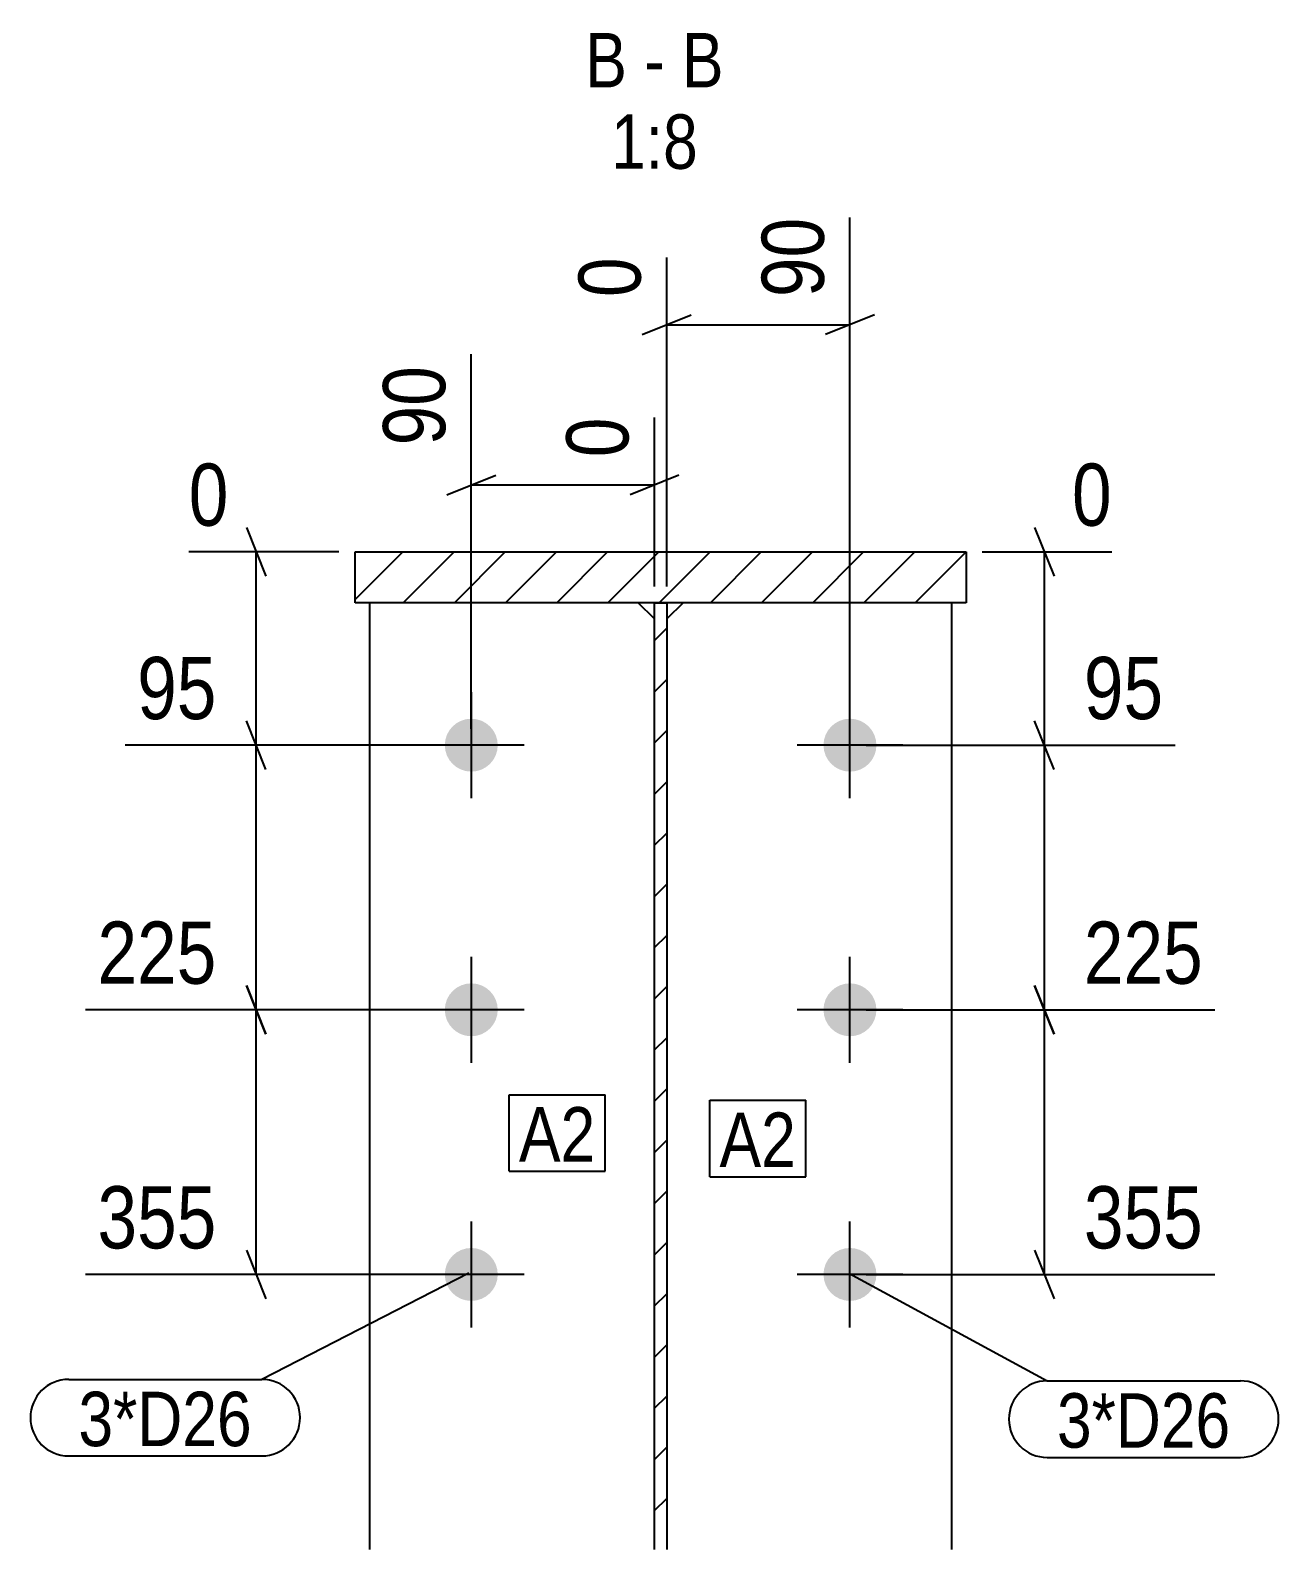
# Model space of a CAD drawing. Header units: millimetres. Extents: x 64 to 141609, y 8 to 4053.
# Drawn here: x 68997 to 69610, y 32 to 778 of the extents above; entities that cross this region are included whole.
import ezdxf

# ---------------------------------------------------------------- set-up
doc = ezdxf.new("R2010")
doc.units = ezdxf.units.MM
doc.linetypes.add('DXK_LINE_DOT2', pattern=[3.9198, 1.9599, -1.9599])
for name, color, linetype in [('MÅLSÆTNING', 7, 'Continuous'), ('STÅL', 7, 'Continuous'), ('TEKST', 7, 'Continuous')]:
    doc.layers.add(name, color=color, linetype=linetype)
doc.styles.add('Arial Narrow', font='ARIALN.TTF', dxfattribs={"height": 0.2})

msp = doc.modelspace()

# ---------------------------------------------------------------- hatches: boundary and pattern name
at = {"layer": 'STÅL', "linetype": 'Continuous'}
h = msp.add_hatch(dxfattribs=at)
h.set_pattern_fill('', scale=5.6, style=0, pattern_type=0)
h.set_pattern_definition([(45, (69456.148, 522.18), (-12.5724, 12.5724), [])])
h.paths.add_polyline_path([(69456.15, 497.18), (69456.15, 522.18), (69156.15, 522.18), (69156.15, 497.18)])
h = msp.add_hatch(dxfattribs=at)
h.set_pattern_fill('', scale=5.6, style=0, pattern_type=0)
h.set_pattern_definition([(45, (69309.148, 32), (-12.57236, 12.57236), [])])
h.paths.add_polyline_path([(69303.15, 32), (69309.15, 32), (69309.15, 497.18), (69303.15, 497.18)])
for points in [[(69213.15, 414.18, -1), (69213.15, 440.18, -1)], [(69399.15, 414.18, -1), (69399.15, 440.18, -1)], [(69213.15, 284.18, -1), (69213.15, 310.18, -1)], [(69399.15, 284.18, -1), (69399.15, 310.18, -1)], [(69213.15, 154.18, -1), (69213.15, 180.18, -1)], [(69399.15, 154.18, -1), (69399.15, 180.18, -1)]]:
    msp.add_hatch(color=96, dxfattribs=at).paths.add_polyline_path(points)

# ---------------------------------------------------------------- linework, layer by layer
at = {"layer": 'MÅLSÆTNING', "color": 7, "linetype": 'Continuous'}
for p, q in [((69399.15, 435.18), (69399.15, 686.32)), ((69309.15, 505.18), (69309.15, 666.82)), ((69297.15, 628.92), (69321.15, 638.52)), ((69411.15, 638.52), (69387.15, 628.92)), ((69309.15, 633.72), (69399.15, 633.72)), ((69213.15, 435.18), (69213.15, 619.28)), ((69303.15, 505.18), (69303.15, 588.12)), ((69201.15, 550.22), (69225.15, 559.82)), ((69315.15, 559.82), (69291.15, 550.22)), ((69213.15, 555.02), (69303.15, 555.02)), ((69102.68, 534.18), (69112.28, 510.18)), ((69489.82, 534.18), (69499.42, 510.18)), ((69148.15, 522.18), (69074.38, 522.18)), ((69107.48, 427.18), (69107.48, 522.18)), ((69464.15, 522.18), (69527.72, 522.18)), ((69494.62, 427.18), (69494.62, 522.18)), ((69112.28, 415.18), (69102.68, 439.18)), ((69112.28, 415.18), (69102.68, 439.18)), ((69499.42, 415.18), (69489.82, 439.18)), ((69499.42, 415.18), (69489.82, 439.18)), ((69205.15, 427.18), (69043.22, 427.18)), ((69205.15, 427.18), (69043.22, 427.18)), ((69107.48, 297.18), (69107.48, 427.18)), ((69407.15, 427.18), (69558.88, 427.18)), ((69407.15, 427.18), (69558.88, 427.18)), ((69494.62, 297.18), (69494.62, 427.18)), ((69112.28, 285.18), (69102.68, 309.18)), ((69102.68, 309.18), (69112.28, 285.18)), ((69489.82, 309.18), (69499.42, 285.18)), ((69499.42, 285.18), (69489.82, 309.18)), ((69205.15, 297.18), (69023.72, 297.18)), ((69205.15, 297.18), (69023.72, 297.18)), ((69107.48, 167.18), (69107.48, 297.18)), ((69407.15, 297.18), (69578.38, 297.18)), ((69407.15, 297.18), (69578.38, 297.18)), ((69494.62, 167.18), (69494.62, 297.18)), ((69102.68, 179.18), (69112.28, 155.18)), ((69489.82, 179.18), (69499.42, 155.18)), ((69205.15, 167.18), (69023.72, 167.18)), ((69407.15, 167.18), (69578.38, 167.18))]:
    msp.add_line(p, q, dxfattribs=at)
at = {"layer": 'STÅL', "color": 2, "linetype": 'Continuous'}
for p, q in [((69156.15, 497.18), (69156.15, 522.18)), ((69156.15, 522.18), (69456.15, 522.18)), ((69456.15, 522.18), (69456.15, 497.18)), ((69456.15, 497.18), (69156.15, 497.18)), ((69163.15, 497.18), (69163.15, 32)), ((69303.15, 489.18), (69295.15, 497.18)), ((69303.15, 497.18), (69309.15, 497.18)), ((69303.15, 32), (69303.15, 497.18)), ((69309.15, 497.18), (69309.15, 32)), ((69317.15, 497.18), (69309.15, 489.18)), ((69449.15, 32), (69449.15, 497.18))]:
    msp.add_line(p, q, dxfattribs=at)
at = {"layer": 'STÅL', "color": 7, "linetype": 'DXK_LINE_DOT2'}
for p, q in [((69295.15, 497.18), (69163.15, 497.18)), ((69449.15, 497.18), (69317.15, 497.18)), ((69303.15, 32), (69303.15, 489.18)), ((69309.15, 489.18), (69309.15, 32))]:
    msp.add_line(p, q, dxfattribs=at)
at = {"layer": 'STÅL', "color": 96, "linetype": 'Continuous'}
for p, q in [((69213.15, 453.18), (69213.15, 401.18)), ((69399.15, 401.18), (69399.15, 453.18)), ((69239.15, 427.18), (69187.15, 427.18)), ((69425.15, 427.18), (69373.15, 427.18)), ((69213.15, 323.18), (69213.15, 271.18)), ((69399.15, 271.18), (69399.15, 323.18)), ((69239.15, 297.18), (69187.15, 297.18)), ((69425.15, 297.18), (69373.15, 297.18)), ((69213.15, 193.18), (69213.15, 141.18)), ((69399.15, 141.18), (69399.15, 193.18)), ((69239.15, 167.18), (69187.15, 167.18)), ((69425.15, 167.18), (69373.15, 167.18))]:
    msp.add_line(p, q, dxfattribs=at)
at = {"layer": 'TEKST', "color": 7, "linetype": 'Continuous'}
for p, q in [((69231.78, 255.44), (69278.9, 255.44)), ((69231.78, 217.84), (69231.78, 255.44)), ((69278.9, 217.84), (69278.9, 255.44)), ((69330.29, 252.78), (69377.41, 252.78)), ((69330.29, 215.18), (69330.29, 252.78)), ((69377.41, 215.18), (69377.41, 252.78)), ((69231.78, 217.84), (69278.9, 217.84)), ((69330.29, 215.18), (69377.41, 215.18)), ((69211.89, 167.76), (69110.25, 115.63)), ((69398.52, 167.75), (69496.03, 114.89)), ((69015.4, 115.63), (69110.25, 115.63)), ((69496.03, 114.89), (69590.89, 114.89)), ((69015.4, 78.03), (69110.25, 78.03)), ((69496.03, 77.29), (69590.89, 77.29))]:
    msp.add_line(p, q, dxfattribs=at)
for centre, start, end in [((69015.4, 96.83), 90, 270), ((69110.25, 96.83), 270, 90), ((69496.03, 96.09), 90, 270), ((69590.89, 96.09), 270, 90)]:
    msp.add_arc(centre, 18.8, start, end, dxfattribs=at)

# ---------------------------------------------------------------- wipeouts: each hides what was drawn before it
at = {"color": 0, "linetype": 'Continuous'}
for points, layer in [([(69206.75, 619.85), (69161.95, 619.85), (69161.95, 568.05), (69206.75, 568.05)], 'MÅLSÆTNING'), ([(69094.45, 433.58), (69094.45, 478.38), (69042.65, 478.38), (69042.65, 433.58)], 'MÅLSÆTNING'), ([(69559.45, 433.58), (69559.45, 478.38), (69507.65, 478.38), (69507.65, 433.58)], 'MÅLSÆTNING'), ([(69094.45, 303.58), (69094.45, 348.38), (69023.15, 348.38), (69023.15, 303.58)], 'MÅLSÆTNING'), ([(69578.95, 303.58), (69578.95, 348.38), (69507.65, 348.38), (69507.65, 303.58)], 'MÅLSÆTNING'), ([(69094.45, 173.58), (69094.45, 218.38), (69023.15, 218.38), (69023.15, 173.58)], 'MÅLSÆTNING'), ([(69578.95, 173.58), (69578.95, 218.38), (69507.65, 218.38), (69507.65, 173.58)], 'MÅLSÆTNING'), ([(69289.64, 750.32), (69289.64, 778.32), (69269.19, 778.32), (69269.19, 750.32)], 'TEKST'), ([(69308.24, 750.32), (69308.24, 778.32), (69298.04, 778.32), (69298.04, 750.32)], 'TEKST'), ([(69337.1, 750.32), (69337.1, 778.32), (69316.64, 778.32), (69316.64, 750.32)], 'TEKST'), ([(69324.47, 710.32), (69324.47, 738.32), (69281.82, 738.32), (69281.82, 710.32)], 'TEKST')]:
    msp.add_wipeout(points, dxfattribs=at).dxf.layer = layer
at = {"color": 0}
for points in [[(69274.1, 222.64), (69274.1, 250.64), (69236.58, 250.64), (69236.58, 222.64)], [(69372.61, 219.98), (69372.61, 247.98), (69335.09, 247.98), (69335.09, 219.98)], [(69105.45, 82.83), (69105.45, 110.83), (69020.2, 110.83), (69020.2, 82.83)], [(69586.09, 82.09), (69586.09, 110.09), (69500.83, 110.09), (69500.83, 82.09)]]:
    msp.add_wipeout(points, dxfattribs=at).dxf.layer = 'TEKST'

# ---------------------------------------------------------------- next in the draw order: texts
at = {"layer": 'MÅLSÆTNING', "color": 3, "linetype": 'Continuous', "style": 'Arial Narrow'}
msp.add_text('90', height=30.542, rotation=90.00021, dxfattribs=at).set_placement((69200.35, 574.45))
for s, p in [('95', (69049.05, 439.98)), ('95', (69514.05, 439.98)), ('225', (69029.55, 309.98)), ('225', (69514.05, 309.98)), ('355', (69029.55, 179.98)), ('355', (69514.05, 179.98))]:
    msp.add_text(s, height=30.542, dxfattribs=at).set_placement(p)
at = {"layer": 'TEKST', "color": 3, "linetype": 'Continuous', "style": 'Arial Narrow'}
for s, height, p in [('B', 26.72, (69269.19, 750.32)), ('B', 26.72, (69316.64, 750.32)), ('-', 26.72, (69298.04, 750.32)), ('1:8', 26.724, (69281.82, 710.32))]:
    msp.add_text(s, height=height, dxfattribs=at).set_placement(p)

# ---------------------------------------------------------------- next in the draw order: wipeouts: each hides what was drawn before it
at = {"color": 0, "linetype": 'Continuous'}
for points in [[(69392.75, 692.72), (69347.95, 692.72), (69347.95, 640.92), (69392.75, 640.92)], [(69302.75, 673.22), (69257.95, 673.22), (69257.95, 640.92), (69302.75, 640.92)], [(69296.75, 594.52), (69251.95, 594.52), (69251.95, 562.22), (69296.75, 562.22)], [(69100.28, 528.58), (69100.28, 573.38), (69067.98, 573.38), (69067.98, 528.58)], [(69534.12, 528.58), (69534.12, 573.38), (69501.82, 573.38), (69501.82, 528.58)]]:
    msp.add_wipeout(points, dxfattribs=at).dxf.layer = 'MÅLSÆTNING'
at = {"color": 0}
for points in [[(69274.1, 222.64), (69274.1, 250.64), (69236.58, 250.64), (69236.58, 222.64)], [(69372.61, 219.98), (69372.61, 247.98), (69335.09, 247.98), (69335.09, 219.98)], [(69105.45, 82.83), (69105.45, 110.83), (69020.2, 110.83), (69020.2, 82.83)], [(69586.09, 82.09), (69586.09, 110.09), (69500.83, 110.09), (69500.83, 82.09)]]:
    msp.add_wipeout(points, dxfattribs=at).dxf.layer = 'TEKST'

# ---------------------------------------------------------------- next in the draw order: texts
at = {"layer": 'MÅLSÆTNING', "color": 3, "linetype": 'Continuous', "style": 'Arial Narrow'}
for s, height, p in [('90', 30.542, (69386.35, 647.32)), ('0', 30.54, (69296.35, 647.32)), ('0', 30.54, (69290.35, 568.62))]:
    msp.add_text(s, height=height, rotation=90.00021, dxfattribs=at).set_placement(p)
for p in [(69074.38, 534.98), (69508.22, 534.98)]:
    msp.add_text('0', height=30.54, dxfattribs=at).set_placement(p)
at = {"layer": 'TEKST', "color": 3, "style": 'Arial Narrow'}
for s, p in [('A2', (69236.58, 222.64)), ('A2', (69335.09, 219.98)), ('3*D26', (69020.2, 82.83)), ('3*D26', (69500.83, 82.09))]:
    msp.add_text(s, height=26.724, dxfattribs=at).set_placement(p)

doc.saveas('drawing.dxf')
